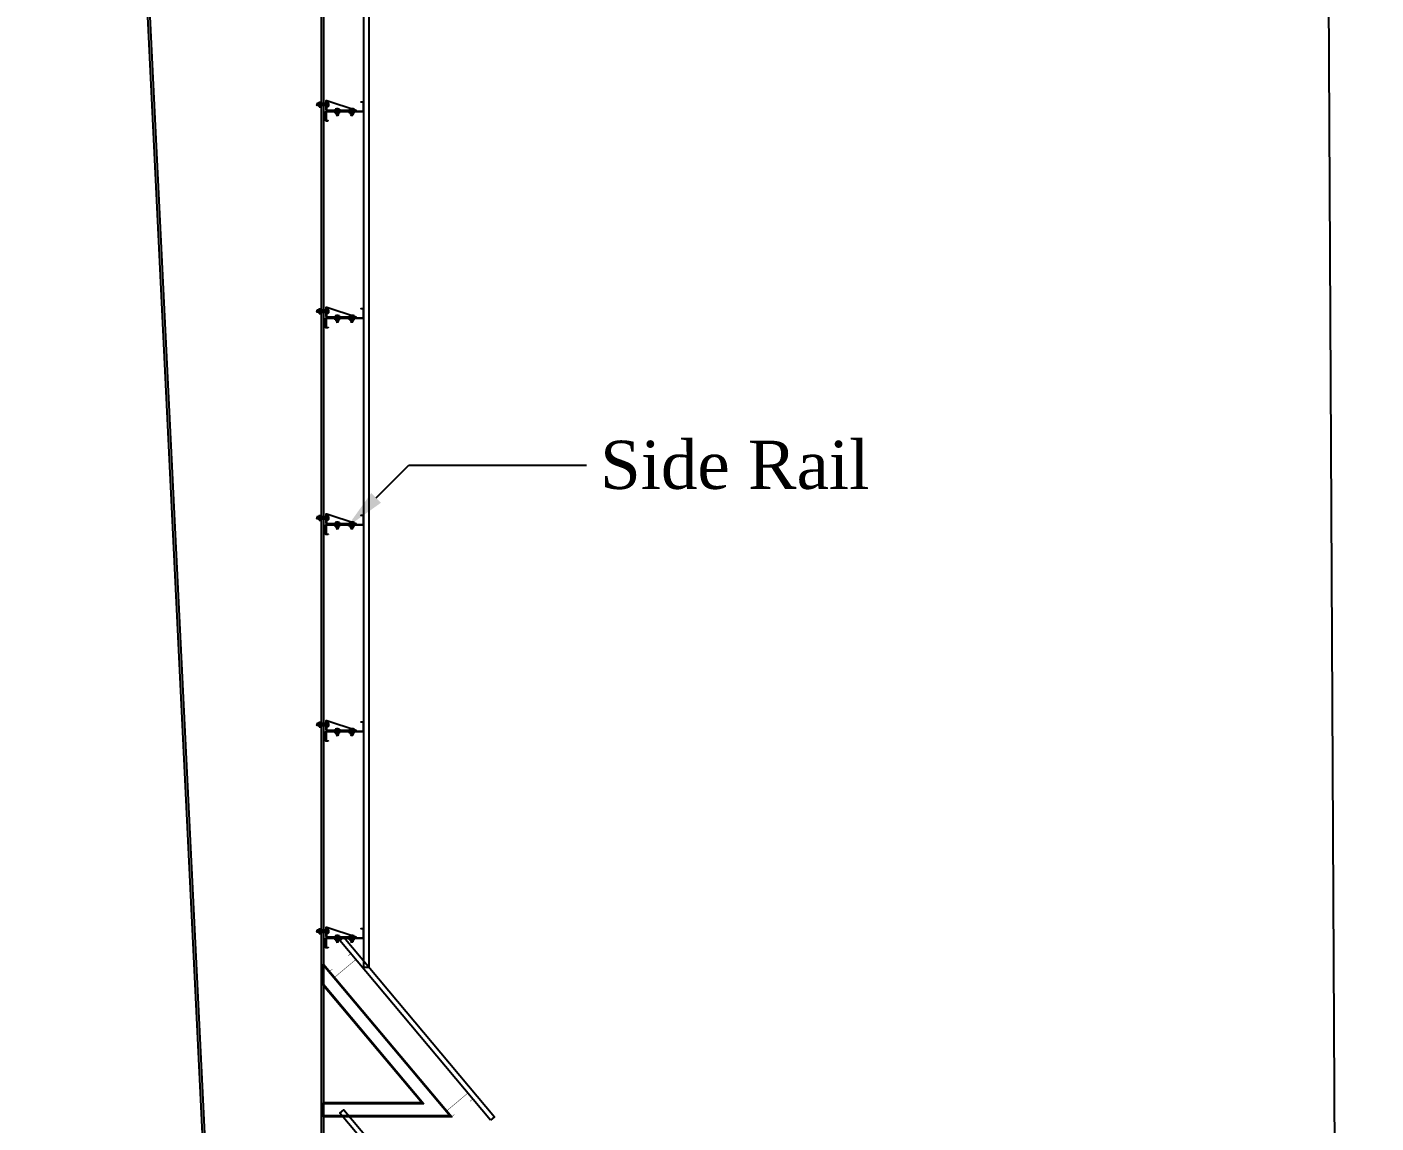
# Model space of a CAD drawing. Header units: metres. Extents: x 1422408 to 2565053, y 3723 to 80428.
# Drawn here: x 2267880.4 to 2267890.19, y 4108.31 to 4116.26 of the extents above; entities that cross this region are included whole.
import ezdxf

# ---------------------------------------------------------------- set-up
doc = ezdxf.new("R2010")
doc.units = ezdxf.units.M
doc.header["$LTSCALE"] = 3.5
doc.header["$MEASUREMENT"] = 0
doc.layers.get('0').update_dxf_attribs({"linetype": 'CONTINUOUS'})
doc.styles.add('style1jaya', font='times.ttf')

msp = doc.modelspace()

# ---------------------------------------------------------------- linework, layer by layer
at = {"ltscale": 0.5}
for p, q in [((2267882.84262, 4122.02989), (2267882.84262, 4109.43701)), ((2267882.88262, 4109.43701), (2267882.88262, 4122.02589)), ((2267882.84262, 4109.43701), (2267882.88262, 4109.43701))]:
    msp.add_line(p, q, dxfattribs=at)
for p, q in [((2267882.12055, 4099.08167), (2267881.07312, 4120.54167)), ((2267882.13662, 4099.08167), (2267881.08924, 4120.54167)), ((2267882.53662, 4099.06167), (2267882.53662, 4120.54167)), ((2267882.55262, 4099.06167), (2267882.55262, 4120.54167)), ((2267882.59438, 4115.69848), (2267882.49746, 4115.69836)), ((2267882.78751, 4115.65563), (2267882.57548, 4115.72575)), ((2267882.65131, 4115.67505), (2267882.65156, 4115.61348)), ((2267882.74385, 4115.6664), (2267882.76846, 4115.6665)), ((2267882.75612, 4115.67548), (2267882.75637, 4115.61391)), ((2267882.73975, 4115.66501), (2267882.73979, 4115.65544)), ((2267882.73987, 4115.63689), (2267882.73983, 4115.64646)), ((2267882.74398, 4115.63554), (2267882.76859, 4115.63564)), ((2267882.74796, 4115.66504), (2267882.74808, 4115.63476)), ((2267882.74808, 4115.63476), (2267882.75023, 4115.63556)), ((2267882.74808, 4115.63476), (2267882.74945, 4115.63381)), ((2267882.74809, 4115.63184), (2267882.75811, 4115.6356)), ((2267882.74945, 4115.63381), (2267882.74809, 4115.63184)), ((2267882.74809, 4115.63184), (2267882.74947, 4115.6309)), ((2267882.74811, 4115.62893), (2267882.76312, 4115.63455)), ((2267882.74947, 4115.6309), (2267882.74811, 4115.62893)), ((2267882.74811, 4115.62893), (2267882.74948, 4115.62798)), ((2267882.74812, 4115.62601), (2267882.76314, 4115.63164)), ((2267882.74948, 4115.62798), (2267882.74812, 4115.62601)), ((2267882.74812, 4115.62601), (2267882.74949, 4115.62507)), ((2267882.74813, 4115.6231), (2267882.76315, 4115.62872)), ((2267882.74949, 4115.62507), (2267882.74813, 4115.6231)), ((2267882.74813, 4115.6231), (2267882.7495, 4115.62215)), ((2267882.74945, 4115.63381), (2267882.75417, 4115.63558)), ((2267882.74947, 4115.6309), (2267882.76205, 4115.63561)), ((2267882.74948, 4115.62798), (2267882.76449, 4115.63361)), ((2267882.74949, 4115.62507), (2267882.76451, 4115.63069)), ((2267882.7495, 4115.62215), (2267882.76452, 4115.62778)), ((2267882.7495, 4115.62215), (2267882.76317, 4115.62289)), ((2267882.7495, 4115.62215), (2267882.75634, 4115.62076)), ((2267882.75406, 4115.6224), (2267882.76316, 4115.62581)), ((2267882.76317, 4115.62289), (2267882.75634, 4115.62076)), ((2267882.75862, 4115.62264), (2267882.76453, 4115.62486)), ((2267882.76386, 4115.63562), (2267882.76312, 4115.63455)), ((2267882.76312, 4115.63455), (2267882.76449, 4115.63361)), ((2267882.76449, 4115.63361), (2267882.76314, 4115.63164)), ((2267882.76314, 4115.63164), (2267882.76451, 4115.63069)), ((2267882.76451, 4115.63069), (2267882.76315, 4115.62872)), ((2267882.76315, 4115.62872), (2267882.76452, 4115.62778)), ((2267882.76452, 4115.62778), (2267882.76316, 4115.62581)), ((2267882.76316, 4115.62581), (2267882.76453, 4115.62486)), ((2267882.76453, 4115.62486), (2267882.76317, 4115.62289)), ((2267882.76436, 4115.66511), (2267882.76448, 4115.63699)), ((2267882.77257, 4115.66515), (2267882.77261, 4115.65558)), ((2267882.77268, 4115.63702), (2267882.77264, 4115.6466)), ((2267882.59438, 4114.19848), (2267882.49746, 4114.19836)), ((2267882.78751, 4114.15563), (2267882.57548, 4114.22575)), ((2267882.65131, 4114.17505), (2267882.65156, 4114.11348)), ((2267882.73975, 4114.16501), (2267882.73979, 4114.15544)), ((2267882.73987, 4114.13689), (2267882.73983, 4114.14646)), ((2267882.74385, 4114.1664), (2267882.76846, 4114.1665)), ((2267882.74398, 4114.13554), (2267882.76859, 4114.13564)), ((2267882.74796, 4114.16504), (2267882.74808, 4114.13476)), ((2267882.74808, 4114.13476), (2267882.75023, 4114.13556)), ((2267882.74808, 4114.13476), (2267882.74945, 4114.13381)), ((2267882.74809, 4114.13184), (2267882.75811, 4114.1356)), ((2267882.74945, 4114.13381), (2267882.74809, 4114.13184)), ((2267882.74809, 4114.13184), (2267882.74947, 4114.1309)), ((2267882.74811, 4114.12893), (2267882.76312, 4114.13455)), ((2267882.74947, 4114.1309), (2267882.74811, 4114.12893)), ((2267882.74811, 4114.12893), (2267882.74948, 4114.12798)), ((2267882.74812, 4114.12601), (2267882.76314, 4114.13164)), ((2267882.74948, 4114.12798), (2267882.74812, 4114.12601)), ((2267882.74812, 4114.12601), (2267882.74949, 4114.12507)), ((2267882.74813, 4114.1231), (2267882.76315, 4114.12872)), ((2267882.74949, 4114.12507), (2267882.74813, 4114.1231)), ((2267882.74813, 4114.1231), (2267882.7495, 4114.12215)), ((2267882.74945, 4114.13381), (2267882.75417, 4114.13558)), ((2267882.74947, 4114.1309), (2267882.76205, 4114.13561)), ((2267882.74948, 4114.12798), (2267882.76449, 4114.13361)), ((2267882.74949, 4114.12507), (2267882.76451, 4114.13069)), ((2267882.7495, 4114.12215), (2267882.76452, 4114.12778)), ((2267882.7495, 4114.12215), (2267882.76317, 4114.12289)), ((2267882.7495, 4114.12215), (2267882.75634, 4114.12076)), ((2267882.75406, 4114.1224), (2267882.76316, 4114.12581)), ((2267882.75612, 4114.17548), (2267882.75637, 4114.11391)), ((2267882.76317, 4114.12289), (2267882.75634, 4114.12076)), ((2267882.75862, 4114.12264), (2267882.76453, 4114.12486)), ((2267882.76386, 4114.13562), (2267882.76312, 4114.13455)), ((2267882.76312, 4114.13455), (2267882.76449, 4114.13361)), ((2267882.76449, 4114.13361), (2267882.76314, 4114.13164)), ((2267882.76314, 4114.13164), (2267882.76451, 4114.13069)), ((2267882.76451, 4114.13069), (2267882.76315, 4114.12872)), ((2267882.76315, 4114.12872), (2267882.76452, 4114.12778)), ((2267882.76452, 4114.12778), (2267882.76316, 4114.12581)), ((2267882.76316, 4114.12581), (2267882.76453, 4114.12486)), ((2267882.76453, 4114.12486), (2267882.76317, 4114.12289)), ((2267882.76436, 4114.16511), (2267882.76448, 4114.13699)), ((2267882.77257, 4114.16515), (2267882.77261, 4114.15558)), ((2267882.77268, 4114.13702), (2267882.77264, 4114.1466)), ((2267882.59438, 4112.69848), (2267882.49746, 4112.69836)), ((2267882.78751, 4112.65563), (2267882.57548, 4112.72575)), ((2267882.65131, 4112.67505), (2267882.65156, 4112.61348)), ((2267882.73975, 4112.66501), (2267882.73979, 4112.65544)), ((2267882.73987, 4112.63689), (2267882.73983, 4112.64646)), ((2267882.74385, 4112.6664), (2267882.76846, 4112.6665)), ((2267882.74398, 4112.63554), (2267882.76859, 4112.63564)), ((2267882.74796, 4112.66504), (2267882.74808, 4112.63476)), ((2267882.74808, 4112.63476), (2267882.75023, 4112.63556)), ((2267882.74808, 4112.63476), (2267882.74945, 4112.63381)), ((2267882.74809, 4112.63184), (2267882.75811, 4112.6356)), ((2267882.74945, 4112.63381), (2267882.74809, 4112.63184)), ((2267882.74811, 4112.62893), (2267882.76312, 4112.63455)), ((2267882.74945, 4112.63381), (2267882.75417, 4112.63558)), ((2267882.74947, 4112.6309), (2267882.76205, 4112.63561)), ((2267882.74948, 4112.62798), (2267882.76449, 4112.63361)), ((2267882.75612, 4112.67548), (2267882.75637, 4112.61391)), ((2267882.76386, 4112.63562), (2267882.76312, 4112.63455)), ((2267882.76312, 4112.63455), (2267882.76449, 4112.63361)), ((2267882.76449, 4112.63361), (2267882.76314, 4112.63164)), ((2267882.76436, 4112.66511), (2267882.76448, 4112.63699)), ((2267882.77257, 4112.66515), (2267882.77261, 4112.65558)), ((2267882.77268, 4112.63702), (2267882.77264, 4112.6466)), ((2267882.74809, 4112.63184), (2267882.74947, 4112.6309)), ((2267882.74947, 4112.6309), (2267882.74811, 4112.62893)), ((2267882.74811, 4112.62893), (2267882.74948, 4112.62798)), ((2267882.74812, 4112.62601), (2267882.76314, 4112.63164)), ((2267882.74948, 4112.62798), (2267882.74812, 4112.62601)), ((2267882.74812, 4112.62601), (2267882.74949, 4112.62507)), ((2267882.74813, 4112.6231), (2267882.76315, 4112.62872)), ((2267882.74949, 4112.62507), (2267882.74813, 4112.6231)), ((2267882.74813, 4112.6231), (2267882.7495, 4112.62215)), ((2267882.74949, 4112.62507), (2267882.76451, 4112.63069)), ((2267882.7495, 4112.62215), (2267882.76452, 4112.62778)), ((2267882.7495, 4112.62215), (2267882.76317, 4112.62289)), ((2267882.7495, 4112.62215), (2267882.75634, 4112.62076)), ((2267882.75406, 4112.6224), (2267882.76316, 4112.62581)), ((2267882.76317, 4112.62289), (2267882.75634, 4112.62076)), ((2267882.75862, 4112.62264), (2267882.76453, 4112.62486)), ((2267882.76314, 4112.63164), (2267882.76451, 4112.63069)), ((2267882.76451, 4112.63069), (2267882.76315, 4112.62872)), ((2267882.76315, 4112.62872), (2267882.76452, 4112.62778)), ((2267882.76452, 4112.62778), (2267882.76316, 4112.62581)), ((2267882.76316, 4112.62581), (2267882.76453, 4112.62486)), ((2267882.76453, 4112.62486), (2267882.76317, 4112.62289)), ((2267882.59438, 4111.19848), (2267882.49746, 4111.19836)), ((2267882.78751, 4111.15563), (2267882.57548, 4111.22575)), ((2267882.65131, 4111.17505), (2267882.65156, 4111.11348)), ((2267882.73975, 4111.16501), (2267882.73979, 4111.15544)), ((2267882.74385, 4111.1664), (2267882.76846, 4111.1665)), ((2267882.74796, 4111.16504), (2267882.74808, 4111.13476)), ((2267882.75612, 4111.17548), (2267882.75637, 4111.11391)), ((2267882.76436, 4111.16511), (2267882.76448, 4111.13699)), ((2267882.77257, 4111.16515), (2267882.77261, 4111.15558)), ((2267882.73987, 4111.13689), (2267882.73983, 4111.14646)), ((2267882.74398, 4111.13554), (2267882.76859, 4111.13564)), ((2267882.74808, 4111.13476), (2267882.75023, 4111.13556)), ((2267882.74808, 4111.13476), (2267882.74945, 4111.13381)), ((2267882.74809, 4111.13184), (2267882.75811, 4111.1356)), ((2267882.74945, 4111.13381), (2267882.74809, 4111.13184)), ((2267882.74809, 4111.13184), (2267882.74947, 4111.1309)), ((2267882.74811, 4111.12893), (2267882.76312, 4111.13455)), ((2267882.74947, 4111.1309), (2267882.74811, 4111.12893)), ((2267882.74811, 4111.12893), (2267882.74948, 4111.12798)), ((2267882.74812, 4111.12601), (2267882.76314, 4111.13164)), ((2267882.74948, 4111.12798), (2267882.74812, 4111.12601)), ((2267882.74812, 4111.12601), (2267882.74949, 4111.12507)), ((2267882.74813, 4111.1231), (2267882.76315, 4111.12872)), ((2267882.74949, 4111.12507), (2267882.74813, 4111.1231)), ((2267882.74813, 4111.1231), (2267882.7495, 4111.12215)), ((2267882.74945, 4111.13381), (2267882.75417, 4111.13558)), ((2267882.74947, 4111.1309), (2267882.76205, 4111.13561)), ((2267882.74948, 4111.12798), (2267882.76449, 4111.13361)), ((2267882.74949, 4111.12507), (2267882.76451, 4111.13069)), ((2267882.7495, 4111.12215), (2267882.76452, 4111.12778)), ((2267882.7495, 4111.12215), (2267882.76317, 4111.12289)), ((2267882.7495, 4111.12215), (2267882.75634, 4111.12076)), ((2267882.75406, 4111.1224), (2267882.76316, 4111.12581)), ((2267882.76317, 4111.12289), (2267882.75634, 4111.12076)), ((2267882.75862, 4111.12264), (2267882.76453, 4111.12486)), ((2267882.76386, 4111.13562), (2267882.76312, 4111.13455)), ((2267882.76312, 4111.13455), (2267882.76449, 4111.13361)), ((2267882.76449, 4111.13361), (2267882.76314, 4111.13164)), ((2267882.76314, 4111.13164), (2267882.76451, 4111.13069)), ((2267882.76451, 4111.13069), (2267882.76315, 4111.12872)), ((2267882.76315, 4111.12872), (2267882.76452, 4111.12778)), ((2267882.76452, 4111.12778), (2267882.76316, 4111.12581)), ((2267882.76316, 4111.12581), (2267882.76453, 4111.12486)), ((2267882.76453, 4111.12486), (2267882.76317, 4111.12289)), ((2267882.77268, 4111.13702), (2267882.77264, 4111.1466)), ((2267882.59438, 4109.69848), (2267882.49746, 4109.69836)), ((2267882.78751, 4109.65563), (2267882.57548, 4109.72575)), ((2267882.65131, 4109.67505), (2267882.65156, 4109.61348)), ((2267882.73975, 4109.66501), (2267882.73979, 4109.65544)), ((2267882.73987, 4109.63689), (2267882.73983, 4109.64646)), ((2267882.74385, 4109.6664), (2267882.76846, 4109.6665)), ((2267882.74398, 4109.63554), (2267882.76859, 4109.63564)), ((2267882.74796, 4109.66504), (2267882.74808, 4109.63476)), ((2267882.74808, 4109.63476), (2267882.75023, 4109.63556)), ((2267882.74808, 4109.63476), (2267882.74945, 4109.63381)), ((2267882.74809, 4109.63184), (2267882.75811, 4109.6356)), ((2267882.74945, 4109.63381), (2267882.74809, 4109.63184)), ((2267882.74809, 4109.63184), (2267882.74947, 4109.6309)), ((2267882.74811, 4109.62893), (2267882.76312, 4109.63455)), ((2267882.74947, 4109.6309), (2267882.74811, 4109.62893)), ((2267882.74811, 4109.62893), (2267882.74948, 4109.62798)), ((2267882.74812, 4109.62601), (2267882.76314, 4109.63164)), ((2267882.74948, 4109.62798), (2267882.74812, 4109.62601)), ((2267882.74812, 4109.62601), (2267882.74949, 4109.62507)), ((2267882.74813, 4109.6231), (2267882.76315, 4109.62872)), ((2267882.74949, 4109.62507), (2267882.74813, 4109.6231)), ((2267882.74813, 4109.6231), (2267882.7495, 4109.62215)), ((2267882.74945, 4109.63381), (2267882.75417, 4109.63558)), ((2267882.74947, 4109.6309), (2267882.76205, 4109.63561)), ((2267882.74948, 4109.62798), (2267882.76449, 4109.63361)), ((2267882.74949, 4109.62507), (2267882.76451, 4109.63069)), ((2267882.7495, 4109.62215), (2267882.76452, 4109.62778)), ((2267882.7495, 4109.62215), (2267882.76317, 4109.62289)), ((2267882.7495, 4109.62215), (2267882.75634, 4109.62076)), ((2267882.75406, 4109.6224), (2267882.76316, 4109.62581)), ((2267882.75612, 4109.67548), (2267882.75637, 4109.61391)), ((2267882.76317, 4109.62289), (2267882.75634, 4109.62076)), ((2267882.75862, 4109.62264), (2267882.76453, 4109.62486)), ((2267882.76386, 4109.63562), (2267882.76312, 4109.63455)), ((2267882.76312, 4109.63455), (2267882.76449, 4109.63361)), ((2267882.76449, 4109.63361), (2267882.76314, 4109.63164)), ((2267882.76314, 4109.63164), (2267882.76451, 4109.63069)), ((2267882.76451, 4109.63069), (2267882.76315, 4109.62872)), ((2267882.76315, 4109.62872), (2267882.76452, 4109.62778)), ((2267882.76452, 4109.62778), (2267882.76316, 4109.62581)), ((2267882.76316, 4109.62581), (2267882.76453, 4109.62486)), ((2267882.76453, 4109.62486), (2267882.76317, 4109.62289)), ((2267882.76436, 4109.66511), (2267882.76448, 4109.63699)), ((2267882.77257, 4109.66515), (2267882.77261, 4109.65558)), ((2267882.77268, 4109.63702), (2267882.77264, 4109.6466))]:
    msp.add_line(p, q)
at = {"linetype": 'Continuous'}
for p, q in [((2267882.50389, 4115.70543), (2267882.50251, 4115.69859)), ((2267882.50464, 4115.69176), (2267882.50251, 4115.69859)), ((2267882.50484, 4115.7068), (2267882.50389, 4115.70543)), ((2267882.50389, 4115.70543), (2267882.50952, 4115.69041)), ((2267882.50389, 4115.70543), (2267882.50464, 4115.69176)), ((2267882.50414, 4115.70087), (2267882.50755, 4115.69177)), ((2267882.50439, 4115.69632), (2267882.50661, 4115.6904)), ((2267882.50661, 4115.6904), (2267882.50464, 4115.69176)), ((2267882.50484, 4115.7068), (2267882.51047, 4115.69178)), ((2267882.50681, 4115.70544), (2267882.50484, 4115.7068)), ((2267882.50755, 4115.69177), (2267882.50661, 4115.6904)), ((2267882.50776, 4115.70681), (2267882.50681, 4115.70544)), ((2267882.50681, 4115.70544), (2267882.51244, 4115.69043)), ((2267882.50952, 4115.69041), (2267882.50755, 4115.69177)), ((2267882.50776, 4115.70681), (2267882.51338, 4115.6918)), ((2267882.50973, 4115.70545), (2267882.50776, 4115.70681)), ((2267882.51047, 4115.69178), (2267882.50952, 4115.69041)), ((2267882.51067, 4115.70682), (2267882.50973, 4115.70545)), ((2267882.50973, 4115.70545), (2267882.51535, 4115.69044)), ((2267882.51244, 4115.69043), (2267882.51047, 4115.69178)), ((2267882.51067, 4115.70682), (2267882.5163, 4115.69181)), ((2267882.51264, 4115.70547), (2267882.51067, 4115.70682)), ((2267882.51338, 4115.6918), (2267882.51244, 4115.69043)), ((2267882.51359, 4115.70684), (2267882.51264, 4115.70547)), ((2267882.51264, 4115.70547), (2267882.51736, 4115.69288)), ((2267882.51535, 4115.69044), (2267882.51338, 4115.6918)), ((2267882.51359, 4115.70684), (2267882.51734, 4115.69682)), ((2267882.51556, 4115.70548), (2267882.51359, 4115.70684)), ((2267882.5163, 4115.69181), (2267882.51535, 4115.69044)), ((2267882.5165, 4115.70685), (2267882.51556, 4115.70548)), ((2267882.51556, 4115.70548), (2267882.51733, 4115.70076)), ((2267882.51736, 4115.69107), (2267882.5163, 4115.69181)), ((2267882.5165, 4115.70685), (2267882.51731, 4115.7047)), ((2267882.5173, 4115.70685), (2267882.5165, 4115.70685)), ((2267882.51728, 4115.71095), (2267882.51738, 4115.68634)), ((2267882.51863, 4115.71506), (2267882.53019, 4115.71511)), ((2267882.58495, 4115.70686), (2267882.51867, 4115.70686)), ((2267882.58502, 4115.69045), (2267882.51873, 4115.69045)), ((2267882.51877, 4115.68225), (2267882.53019, 4115.68229)), ((2267882.58492, 4115.71506), (2267882.57535, 4115.71502)), ((2267882.58505, 4115.68224), (2267882.57548, 4115.6822)), ((2267882.5863, 4115.71096), (2267882.5864, 4115.68635)), ((2267882.63904, 4115.66596), (2267882.66365, 4115.66606)), ((2267882.63495, 4115.66458), (2267882.63499, 4115.65501)), ((2267882.63506, 4115.63641), (2267882.63502, 4115.64598)), ((2267882.63917, 4115.63506), (2267882.66378, 4115.63517)), ((2267882.64315, 4115.66461), (2267882.64327, 4115.63645)), ((2267882.64327, 4115.63428), (2267882.64543, 4115.63509)), ((2267882.64327, 4115.63508), (2267882.64327, 4115.63428)), ((2267882.64327, 4115.63428), (2267882.64465, 4115.63334)), ((2267882.64329, 4115.63137), (2267882.65331, 4115.63512)), ((2267882.64465, 4115.63334), (2267882.64329, 4115.63137)), ((2267882.64329, 4115.63137), (2267882.64466, 4115.63042)), ((2267882.6433, 4115.62845), (2267882.65832, 4115.63408)), ((2267882.64466, 4115.63042), (2267882.6433, 4115.62845)), ((2267882.6433, 4115.62845), (2267882.64467, 4115.62751)), ((2267882.64331, 4115.62554), (2267882.65833, 4115.63116)), ((2267882.64467, 4115.62751), (2267882.64331, 4115.62554)), ((2267882.64331, 4115.62554), (2267882.64468, 4115.62459)), ((2267882.64332, 4115.62262), (2267882.65834, 4115.62825)), ((2267882.64468, 4115.62459), (2267882.64332, 4115.62262)), ((2267882.64332, 4115.62262), (2267882.64469, 4115.62167)), ((2267882.64465, 4115.63334), (2267882.64937, 4115.63511)), ((2267882.64466, 4115.63042), (2267882.65725, 4115.63514)), ((2267882.64467, 4115.62751), (2267882.65969, 4115.63313)), ((2267882.64468, 4115.62459), (2267882.6597, 4115.63022)), ((2267882.64469, 4115.62167), (2267882.65971, 4115.6273)), ((2267882.64469, 4115.62167), (2267882.65836, 4115.62242)), ((2267882.64469, 4115.62167), (2267882.65154, 4115.62029)), ((2267882.64925, 4115.62192), (2267882.65835, 4115.62533)), ((2267882.65836, 4115.62242), (2267882.65154, 4115.62029)), ((2267882.65381, 4115.62217), (2267882.65972, 4115.62439)), ((2267882.65905, 4115.63515), (2267882.65832, 4115.63408)), ((2267882.65832, 4115.63408), (2267882.65969, 4115.63313)), ((2267882.65969, 4115.63313), (2267882.65833, 4115.63116)), ((2267882.65833, 4115.63116), (2267882.6597, 4115.63022)), ((2267882.6597, 4115.63022), (2267882.65834, 4115.62825)), ((2267882.65834, 4115.62825), (2267882.65971, 4115.6273)), ((2267882.65971, 4115.6273), (2267882.65835, 4115.62533)), ((2267882.65835, 4115.62533), (2267882.65972, 4115.62439)), ((2267882.65972, 4115.62439), (2267882.65836, 4115.62242)), ((2267882.65956, 4115.66468), (2267882.65967, 4115.63652)), ((2267882.66776, 4115.66471), (2267882.6678, 4115.65514)), ((2267882.66788, 4115.63655), (2267882.66784, 4115.64612)), ((2267882.50389, 4114.20543), (2267882.50251, 4114.19859)), ((2267882.50464, 4114.19176), (2267882.50251, 4114.19859)), ((2267882.50484, 4114.2068), (2267882.50389, 4114.20543)), ((2267882.50389, 4114.20543), (2267882.50952, 4114.19041)), ((2267882.50389, 4114.20543), (2267882.50464, 4114.19176)), ((2267882.50414, 4114.20087), (2267882.50755, 4114.19177)), ((2267882.50484, 4114.2068), (2267882.51047, 4114.19178)), ((2267882.50681, 4114.20544), (2267882.50484, 4114.2068)), ((2267882.50776, 4114.20681), (2267882.50681, 4114.20544)), ((2267882.50681, 4114.20544), (2267882.51244, 4114.19043)), ((2267882.50776, 4114.20681), (2267882.51338, 4114.1918)), ((2267882.50973, 4114.20545), (2267882.50776, 4114.20681)), ((2267882.51067, 4114.20682), (2267882.50973, 4114.20545)), ((2267882.50973, 4114.20545), (2267882.51535, 4114.19044)), ((2267882.51067, 4114.20682), (2267882.5163, 4114.19181)), ((2267882.51264, 4114.20547), (2267882.51067, 4114.20682)), ((2267882.51359, 4114.20684), (2267882.51264, 4114.20547)), ((2267882.51264, 4114.20547), (2267882.51736, 4114.19288)), ((2267882.51359, 4114.20684), (2267882.51734, 4114.19682)), ((2267882.51556, 4114.20548), (2267882.51359, 4114.20684)), ((2267882.5165, 4114.20685), (2267882.51556, 4114.20548)), ((2267882.51556, 4114.20548), (2267882.51733, 4114.20076)), ((2267882.5165, 4114.20685), (2267882.51731, 4114.2047)), ((2267882.5173, 4114.20685), (2267882.5165, 4114.20685)), ((2267882.51728, 4114.21095), (2267882.51738, 4114.18634)), ((2267882.51863, 4114.21506), (2267882.53019, 4114.21511)), ((2267882.58495, 4114.20686), (2267882.51867, 4114.20686)), ((2267882.58492, 4114.21506), (2267882.57535, 4114.21502)), ((2267882.5863, 4114.21096), (2267882.5864, 4114.18635)), ((2267882.50439, 4114.19632), (2267882.50661, 4114.1904)), ((2267882.50661, 4114.1904), (2267882.50464, 4114.19176)), ((2267882.50755, 4114.19177), (2267882.50661, 4114.1904)), ((2267882.50952, 4114.19041), (2267882.50755, 4114.19177)), ((2267882.51047, 4114.19178), (2267882.50952, 4114.19041)), ((2267882.51244, 4114.19043), (2267882.51047, 4114.19178)), ((2267882.51338, 4114.1918), (2267882.51244, 4114.19043)), ((2267882.51535, 4114.19044), (2267882.51338, 4114.1918)), ((2267882.5163, 4114.19181), (2267882.51535, 4114.19044)), ((2267882.51736, 4114.19107), (2267882.5163, 4114.19181)), ((2267882.58502, 4114.19045), (2267882.51873, 4114.19045)), ((2267882.51877, 4114.18225), (2267882.53019, 4114.18229)), ((2267882.58505, 4114.18224), (2267882.57548, 4114.1822)), ((2267882.63495, 4114.16458), (2267882.63499, 4114.15501)), ((2267882.63506, 4114.13641), (2267882.63502, 4114.14598)), ((2267882.63904, 4114.16596), (2267882.66365, 4114.16606)), ((2267882.63917, 4114.13506), (2267882.66378, 4114.13517)), ((2267882.64315, 4114.16461), (2267882.64327, 4114.13645)), ((2267882.64327, 4114.13428), (2267882.64543, 4114.13509)), ((2267882.64327, 4114.13508), (2267882.64327, 4114.13428)), ((2267882.64327, 4114.13428), (2267882.64465, 4114.13334)), ((2267882.64329, 4114.13137), (2267882.65331, 4114.13512)), ((2267882.64465, 4114.13334), (2267882.64329, 4114.13137)), ((2267882.64329, 4114.13137), (2267882.64466, 4114.13042)), ((2267882.6433, 4114.12845), (2267882.65832, 4114.13408)), ((2267882.64466, 4114.13042), (2267882.6433, 4114.12845)), ((2267882.6433, 4114.12845), (2267882.64467, 4114.12751)), ((2267882.64331, 4114.12554), (2267882.65833, 4114.13116)), ((2267882.64467, 4114.12751), (2267882.64331, 4114.12554)), ((2267882.64331, 4114.12554), (2267882.64468, 4114.12459)), ((2267882.64332, 4114.12262), (2267882.65834, 4114.12825)), ((2267882.64468, 4114.12459), (2267882.64332, 4114.12262)), ((2267882.64332, 4114.12262), (2267882.64469, 4114.12167)), ((2267882.64465, 4114.13334), (2267882.64937, 4114.13511)), ((2267882.64466, 4114.13042), (2267882.65725, 4114.13514)), ((2267882.64467, 4114.12751), (2267882.65969, 4114.13313)), ((2267882.64468, 4114.12459), (2267882.6597, 4114.13022)), ((2267882.64469, 4114.12167), (2267882.65971, 4114.1273)), ((2267882.64469, 4114.12167), (2267882.65836, 4114.12242)), ((2267882.64469, 4114.12167), (2267882.65154, 4114.12029)), ((2267882.64925, 4114.12192), (2267882.65835, 4114.12533)), ((2267882.65836, 4114.12242), (2267882.65154, 4114.12029)), ((2267882.65381, 4114.12217), (2267882.65972, 4114.12439)), ((2267882.65905, 4114.13515), (2267882.65832, 4114.13408)), ((2267882.65832, 4114.13408), (2267882.65969, 4114.13313)), ((2267882.65969, 4114.13313), (2267882.65833, 4114.13116)), ((2267882.65833, 4114.13116), (2267882.6597, 4114.13022)), ((2267882.6597, 4114.13022), (2267882.65834, 4114.12825)), ((2267882.65834, 4114.12825), (2267882.65971, 4114.1273)), ((2267882.65971, 4114.1273), (2267882.65835, 4114.12533)), ((2267882.65835, 4114.12533), (2267882.65972, 4114.12439)), ((2267882.65972, 4114.12439), (2267882.65836, 4114.12242)), ((2267882.65956, 4114.16468), (2267882.65967, 4114.13652)), ((2267882.66776, 4114.16471), (2267882.6678, 4114.15514)), ((2267882.66788, 4114.13655), (2267882.66784, 4114.14612)), ((2267882.50389, 4112.70543), (2267882.50251, 4112.69859)), ((2267882.50464, 4112.69176), (2267882.50251, 4112.69859)), ((2267882.50484, 4112.7068), (2267882.50389, 4112.70543)), ((2267882.50389, 4112.70543), (2267882.50952, 4112.69041)), ((2267882.50389, 4112.70543), (2267882.50464, 4112.69176)), ((2267882.50414, 4112.70087), (2267882.50755, 4112.69177)), ((2267882.50439, 4112.69632), (2267882.50661, 4112.6904)), ((2267882.50661, 4112.6904), (2267882.50464, 4112.69176)), ((2267882.50484, 4112.7068), (2267882.51047, 4112.69178)), ((2267882.50681, 4112.70544), (2267882.50484, 4112.7068)), ((2267882.50755, 4112.69177), (2267882.50661, 4112.6904)), ((2267882.50776, 4112.70681), (2267882.50681, 4112.70544)), ((2267882.50681, 4112.70544), (2267882.51244, 4112.69043)), ((2267882.50952, 4112.69041), (2267882.50755, 4112.69177)), ((2267882.50776, 4112.70681), (2267882.51338, 4112.6918)), ((2267882.50973, 4112.70545), (2267882.50776, 4112.70681)), ((2267882.51047, 4112.69178), (2267882.50952, 4112.69041)), ((2267882.51067, 4112.70682), (2267882.50973, 4112.70545)), ((2267882.50973, 4112.70545), (2267882.51535, 4112.69044)), ((2267882.51244, 4112.69043), (2267882.51047, 4112.69178)), ((2267882.51067, 4112.70682), (2267882.5163, 4112.69181)), ((2267882.51264, 4112.70547), (2267882.51067, 4112.70682)), ((2267882.51338, 4112.6918), (2267882.51244, 4112.69043)), ((2267882.51359, 4112.70684), (2267882.51264, 4112.70547)), ((2267882.51264, 4112.70547), (2267882.51736, 4112.69288)), ((2267882.51535, 4112.69044), (2267882.51338, 4112.6918)), ((2267882.51359, 4112.70684), (2267882.51734, 4112.69682)), ((2267882.51556, 4112.70548), (2267882.51359, 4112.70684)), ((2267882.5163, 4112.69181), (2267882.51535, 4112.69044)), ((2267882.5165, 4112.70685), (2267882.51556, 4112.70548)), ((2267882.51556, 4112.70548), (2267882.51733, 4112.70076)), ((2267882.51736, 4112.69107), (2267882.5163, 4112.69181)), ((2267882.5165, 4112.70685), (2267882.51731, 4112.7047)), ((2267882.5173, 4112.70685), (2267882.5165, 4112.70685)), ((2267882.51728, 4112.71095), (2267882.51738, 4112.68634)), ((2267882.51863, 4112.71506), (2267882.53019, 4112.71511)), ((2267882.58495, 4112.70686), (2267882.51867, 4112.70686)), ((2267882.58502, 4112.69045), (2267882.51873, 4112.69045)), ((2267882.51877, 4112.68225), (2267882.53019, 4112.68229)), ((2267882.58492, 4112.71506), (2267882.57535, 4112.71502)), ((2267882.58505, 4112.68224), (2267882.57548, 4112.6822)), ((2267882.5863, 4112.71096), (2267882.5864, 4112.68635)), ((2267882.63495, 4112.66458), (2267882.63499, 4112.65501)), ((2267882.63506, 4112.63641), (2267882.63502, 4112.64598)), ((2267882.63904, 4112.66596), (2267882.66365, 4112.66606)), ((2267882.63917, 4112.63506), (2267882.66378, 4112.63517)), ((2267882.64315, 4112.66461), (2267882.64327, 4112.63645)), ((2267882.64327, 4112.63428), (2267882.64543, 4112.63509)), ((2267882.64327, 4112.63508), (2267882.64327, 4112.63428)), ((2267882.64327, 4112.63428), (2267882.64465, 4112.63334)), ((2267882.64329, 4112.63137), (2267882.65331, 4112.63512)), ((2267882.64465, 4112.63334), (2267882.64329, 4112.63137)), ((2267882.6433, 4112.62845), (2267882.65832, 4112.63408)), ((2267882.64465, 4112.63334), (2267882.64937, 4112.63511)), ((2267882.64466, 4112.63042), (2267882.65725, 4112.63514)), ((2267882.64467, 4112.62751), (2267882.65969, 4112.63313)), ((2267882.65905, 4112.63515), (2267882.65832, 4112.63408)), ((2267882.65832, 4112.63408), (2267882.65969, 4112.63313)), ((2267882.65969, 4112.63313), (2267882.65833, 4112.63116)), ((2267882.65956, 4112.66468), (2267882.65967, 4112.63652)), ((2267882.66776, 4112.66471), (2267882.6678, 4112.65514)), ((2267882.66788, 4112.63655), (2267882.66784, 4112.64612)), ((2267882.64329, 4112.63137), (2267882.64466, 4112.63042)), ((2267882.64466, 4112.63042), (2267882.6433, 4112.62845)), ((2267882.6433, 4112.62845), (2267882.64467, 4112.62751)), ((2267882.64331, 4112.62554), (2267882.65833, 4112.63116)), ((2267882.64467, 4112.62751), (2267882.64331, 4112.62554)), ((2267882.64331, 4112.62554), (2267882.64468, 4112.62459)), ((2267882.64332, 4112.62262), (2267882.65834, 4112.62825)), ((2267882.64468, 4112.62459), (2267882.64332, 4112.62262)), ((2267882.64332, 4112.62262), (2267882.64469, 4112.62167)), ((2267882.64468, 4112.62459), (2267882.6597, 4112.63022)), ((2267882.64469, 4112.62167), (2267882.65971, 4112.6273)), ((2267882.64469, 4112.62167), (2267882.65836, 4112.62242)), ((2267882.64469, 4112.62167), (2267882.65154, 4112.62029)), ((2267882.64925, 4112.62192), (2267882.65835, 4112.62533)), ((2267882.65836, 4112.62242), (2267882.65154, 4112.62029)), ((2267882.65381, 4112.62217), (2267882.65972, 4112.62439)), ((2267882.65833, 4112.63116), (2267882.6597, 4112.63022)), ((2267882.6597, 4112.63022), (2267882.65834, 4112.62825)), ((2267882.65834, 4112.62825), (2267882.65971, 4112.6273)), ((2267882.65971, 4112.6273), (2267882.65835, 4112.62533)), ((2267882.65835, 4112.62533), (2267882.65972, 4112.62439)), ((2267882.65972, 4112.62439), (2267882.65836, 4112.62242)), ((2267882.50389, 4111.20543), (2267882.50251, 4111.19859)), ((2267882.50464, 4111.19176), (2267882.50251, 4111.19859)), ((2267882.50484, 4111.2068), (2267882.50389, 4111.20543)), ((2267882.50389, 4111.20543), (2267882.50952, 4111.19041)), ((2267882.50389, 4111.20543), (2267882.50464, 4111.19176)), ((2267882.50414, 4111.20087), (2267882.50755, 4111.19177)), ((2267882.50439, 4111.19632), (2267882.50661, 4111.1904)), ((2267882.50661, 4111.1904), (2267882.50464, 4111.19176)), ((2267882.50484, 4111.2068), (2267882.51047, 4111.19178)), ((2267882.50681, 4111.20544), (2267882.50484, 4111.2068)), ((2267882.50755, 4111.19177), (2267882.50661, 4111.1904)), ((2267882.50776, 4111.20681), (2267882.50681, 4111.20544)), ((2267882.50681, 4111.20544), (2267882.51244, 4111.19043)), ((2267882.50952, 4111.19041), (2267882.50755, 4111.19177)), ((2267882.50776, 4111.20681), (2267882.51338, 4111.1918)), ((2267882.50973, 4111.20545), (2267882.50776, 4111.20681)), ((2267882.51047, 4111.19178), (2267882.50952, 4111.19041)), ((2267882.51067, 4111.20682), (2267882.50973, 4111.20545)), ((2267882.50973, 4111.20545), (2267882.51535, 4111.19044)), ((2267882.51244, 4111.19043), (2267882.51047, 4111.19178)), ((2267882.51067, 4111.20682), (2267882.5163, 4111.19181)), ((2267882.51264, 4111.20547), (2267882.51067, 4111.20682)), ((2267882.51338, 4111.1918), (2267882.51244, 4111.19043)), ((2267882.51359, 4111.20684), (2267882.51264, 4111.20547)), ((2267882.51264, 4111.20547), (2267882.51736, 4111.19288)), ((2267882.51535, 4111.19044), (2267882.51338, 4111.1918)), ((2267882.51359, 4111.20684), (2267882.51734, 4111.19682)), ((2267882.51556, 4111.20548), (2267882.51359, 4111.20684)), ((2267882.5163, 4111.19181), (2267882.51535, 4111.19044)), ((2267882.5165, 4111.20685), (2267882.51556, 4111.20548)), ((2267882.51556, 4111.20548), (2267882.51733, 4111.20076)), ((2267882.51736, 4111.19107), (2267882.5163, 4111.19181)), ((2267882.5165, 4111.20685), (2267882.51731, 4111.2047)), ((2267882.5173, 4111.20685), (2267882.5165, 4111.20685)), ((2267882.51728, 4111.21095), (2267882.51738, 4111.18634)), ((2267882.51863, 4111.21506), (2267882.53019, 4111.21511)), ((2267882.58495, 4111.20686), (2267882.51867, 4111.20686)), ((2267882.58502, 4111.19045), (2267882.51873, 4111.19045)), ((2267882.51877, 4111.18225), (2267882.53019, 4111.18229)), ((2267882.58492, 4111.21506), (2267882.57535, 4111.21502)), ((2267882.58505, 4111.18224), (2267882.57548, 4111.1822)), ((2267882.5863, 4111.21096), (2267882.5864, 4111.18635)), ((2267882.63495, 4111.16458), (2267882.63499, 4111.15501)), ((2267882.63904, 4111.16596), (2267882.66365, 4111.16606)), ((2267882.64315, 4111.16461), (2267882.64327, 4111.13645)), ((2267882.65956, 4111.16468), (2267882.65967, 4111.13652)), ((2267882.66776, 4111.16471), (2267882.6678, 4111.15514)), ((2267882.63506, 4111.13641), (2267882.63502, 4111.14598)), ((2267882.63917, 4111.13506), (2267882.66378, 4111.13517)), ((2267882.64327, 4111.13428), (2267882.64543, 4111.13509)), ((2267882.64327, 4111.13508), (2267882.64327, 4111.13428)), ((2267882.64327, 4111.13428), (2267882.64465, 4111.13334)), ((2267882.64329, 4111.13137), (2267882.65331, 4111.13512)), ((2267882.64465, 4111.13334), (2267882.64329, 4111.13137)), ((2267882.64329, 4111.13137), (2267882.64466, 4111.13042)), ((2267882.6433, 4111.12845), (2267882.65832, 4111.13408)), ((2267882.64466, 4111.13042), (2267882.6433, 4111.12845)), ((2267882.6433, 4111.12845), (2267882.64467, 4111.12751)), ((2267882.64331, 4111.12554), (2267882.65833, 4111.13116)), ((2267882.64467, 4111.12751), (2267882.64331, 4111.12554)), ((2267882.64331, 4111.12554), (2267882.64468, 4111.12459)), ((2267882.64332, 4111.12262), (2267882.65834, 4111.12825)), ((2267882.64468, 4111.12459), (2267882.64332, 4111.12262)), ((2267882.64332, 4111.12262), (2267882.64469, 4111.12167)), ((2267882.64465, 4111.13334), (2267882.64937, 4111.13511)), ((2267882.64466, 4111.13042), (2267882.65725, 4111.13514)), ((2267882.64467, 4111.12751), (2267882.65969, 4111.13313)), ((2267882.64468, 4111.12459), (2267882.6597, 4111.13022)), ((2267882.64469, 4111.12167), (2267882.65971, 4111.1273)), ((2267882.64469, 4111.12167), (2267882.65836, 4111.12242)), ((2267882.64469, 4111.12167), (2267882.65154, 4111.12029)), ((2267882.64925, 4111.12192), (2267882.65835, 4111.12533)), ((2267882.65836, 4111.12242), (2267882.65154, 4111.12029)), ((2267882.65381, 4111.12217), (2267882.65972, 4111.12439)), ((2267882.65905, 4111.13515), (2267882.65832, 4111.13408)), ((2267882.65832, 4111.13408), (2267882.65969, 4111.13313)), ((2267882.65969, 4111.13313), (2267882.65833, 4111.13116)), ((2267882.65833, 4111.13116), (2267882.6597, 4111.13022)), ((2267882.6597, 4111.13022), (2267882.65834, 4111.12825)), ((2267882.65834, 4111.12825), (2267882.65971, 4111.1273)), ((2267882.65971, 4111.1273), (2267882.65835, 4111.12533)), ((2267882.65835, 4111.12533), (2267882.65972, 4111.12439)), ((2267882.65972, 4111.12439), (2267882.65836, 4111.12242)), ((2267882.66788, 4111.13655), (2267882.66784, 4111.14612)), ((2267882.50389, 4109.70543), (2267882.50251, 4109.69859)), ((2267882.50464, 4109.69176), (2267882.50251, 4109.69859)), ((2267882.50484, 4109.7068), (2267882.50389, 4109.70543)), ((2267882.50389, 4109.70543), (2267882.50952, 4109.69041)), ((2267882.50389, 4109.70543), (2267882.50464, 4109.69176)), ((2267882.50414, 4109.70087), (2267882.50755, 4109.69177)), ((2267882.50484, 4109.7068), (2267882.51047, 4109.69178)), ((2267882.50681, 4109.70544), (2267882.50484, 4109.7068)), ((2267882.50776, 4109.70681), (2267882.50681, 4109.70544)), ((2267882.50681, 4109.70544), (2267882.51244, 4109.69043)), ((2267882.50776, 4109.70681), (2267882.51338, 4109.6918)), ((2267882.50973, 4109.70545), (2267882.50776, 4109.70681)), ((2267882.51067, 4109.70682), (2267882.50973, 4109.70545)), ((2267882.50973, 4109.70545), (2267882.51535, 4109.69044)), ((2267882.51067, 4109.70682), (2267882.5163, 4109.69181)), ((2267882.51264, 4109.70547), (2267882.51067, 4109.70682)), ((2267882.51359, 4109.70684), (2267882.51264, 4109.70547)), ((2267882.51264, 4109.70547), (2267882.51736, 4109.69288)), ((2267882.51359, 4109.70684), (2267882.51734, 4109.69682)), ((2267882.51556, 4109.70548), (2267882.51359, 4109.70684)), ((2267882.5165, 4109.70685), (2267882.51556, 4109.70548)), ((2267882.51556, 4109.70548), (2267882.51733, 4109.70076)), ((2267882.5165, 4109.70685), (2267882.51731, 4109.7047)), ((2267882.5173, 4109.70685), (2267882.5165, 4109.70685)), ((2267882.51728, 4109.71095), (2267882.51738, 4109.68634)), ((2267882.51863, 4109.71506), (2267882.53019, 4109.71511)), ((2267882.58495, 4109.70686), (2267882.51867, 4109.70686)), ((2267882.58492, 4109.71506), (2267882.57535, 4109.71502)), ((2267882.5863, 4109.71096), (2267882.5864, 4109.68635)), ((2267882.50439, 4109.69632), (2267882.50661, 4109.6904)), ((2267882.50661, 4109.6904), (2267882.50464, 4109.69176)), ((2267882.50755, 4109.69177), (2267882.50661, 4109.6904)), ((2267882.50952, 4109.69041), (2267882.50755, 4109.69177)), ((2267882.51047, 4109.69178), (2267882.50952, 4109.69041)), ((2267882.51244, 4109.69043), (2267882.51047, 4109.69178)), ((2267882.51338, 4109.6918), (2267882.51244, 4109.69043)), ((2267882.51535, 4109.69044), (2267882.51338, 4109.6918)), ((2267882.5163, 4109.69181), (2267882.51535, 4109.69044)), ((2267882.51736, 4109.69107), (2267882.5163, 4109.69181)), ((2267882.58502, 4109.69045), (2267882.51873, 4109.69045)), ((2267882.51877, 4109.68225), (2267882.53019, 4109.68229)), ((2267882.58505, 4109.68224), (2267882.57548, 4109.6822)), ((2267882.63495, 4109.66458), (2267882.63499, 4109.65501)), ((2267882.63506, 4109.63641), (2267882.63502, 4109.64598)), ((2267882.63904, 4109.66596), (2267882.66365, 4109.66606)), ((2267882.63917, 4109.63506), (2267882.66378, 4109.63517)), ((2267882.64315, 4109.66461), (2267882.64327, 4109.63645)), ((2267882.64327, 4109.63428), (2267882.64543, 4109.63509)), ((2267882.64327, 4109.63508), (2267882.64327, 4109.63428)), ((2267882.64327, 4109.63428), (2267882.64465, 4109.63334)), ((2267882.64329, 4109.63137), (2267882.65331, 4109.63512)), ((2267882.64465, 4109.63334), (2267882.64329, 4109.63137)), ((2267882.64329, 4109.63137), (2267882.64466, 4109.63042)), ((2267882.6433, 4109.62845), (2267882.65832, 4109.63408)), ((2267882.64466, 4109.63042), (2267882.6433, 4109.62845)), ((2267882.6433, 4109.62845), (2267882.64467, 4109.62751)), ((2267882.64331, 4109.62554), (2267882.65833, 4109.63116)), ((2267882.64467, 4109.62751), (2267882.64331, 4109.62554)), ((2267882.64331, 4109.62554), (2267882.64468, 4109.62459)), ((2267882.64332, 4109.62262), (2267882.65834, 4109.62825)), ((2267882.64468, 4109.62459), (2267882.64332, 4109.62262)), ((2267882.64332, 4109.62262), (2267882.64469, 4109.62167)), ((2267882.64465, 4109.63334), (2267882.64937, 4109.63511)), ((2267882.64466, 4109.63042), (2267882.65725, 4109.63514)), ((2267882.64467, 4109.62751), (2267882.65969, 4109.63313)), ((2267882.64468, 4109.62459), (2267882.6597, 4109.63022)), ((2267882.64469, 4109.62167), (2267882.65971, 4109.6273)), ((2267882.64469, 4109.62167), (2267882.65836, 4109.62242)), ((2267882.64469, 4109.62167), (2267882.65154, 4109.62029)), ((2267882.64925, 4109.62192), (2267882.65835, 4109.62533)), ((2267882.65836, 4109.62242), (2267882.65154, 4109.62029)), ((2267882.65381, 4109.62217), (2267882.65972, 4109.62439)), ((2267882.65905, 4109.63515), (2267882.65832, 4109.63408)), ((2267882.65832, 4109.63408), (2267882.65969, 4109.63313)), ((2267882.65969, 4109.63313), (2267882.65833, 4109.63116)), ((2267882.65833, 4109.63116), (2267882.6597, 4109.63022)), ((2267882.6597, 4109.63022), (2267882.65834, 4109.62825)), ((2267882.65834, 4109.62825), (2267882.65971, 4109.6273)), ((2267882.65971, 4109.6273), (2267882.65835, 4109.62533)), ((2267882.65835, 4109.62533), (2267882.65972, 4109.62439)), ((2267882.65972, 4109.62439), (2267882.65836, 4109.62242)), ((2267882.65956, 4109.66468), (2267882.65967, 4109.63652)), ((2267882.66776, 4109.66471), (2267882.6678, 4109.65514)), ((2267882.66788, 4109.63655), (2267882.66784, 4109.64612)), ((2267882.55188, 4109.45156), (2267883.46892, 4108.35826)), ((2267882.55188, 4109.31467), (2267883.2802, 4108.44626)), ((2267882.55188, 4109.30534), (2267883.26733, 4108.45226)), ((2267883.26733, 4108.45226), (2267882.55188, 4108.45226)), ((2267882.55188, 4108.35226), (2267882.55188, 4108.45226)), ((2267883.2802, 4108.44626), (2267882.55188, 4108.44626)), ((2267883.46892, 4108.35826), (2267882.55188, 4108.35826))]:
    msp.add_line(p, q, dxfattribs=at)
at = {"linetype": 'ByBlock', "lineweight": -2}
msp.add_line((2267883.16932, 4113.0801), (2267884.45823, 4113.0801), dxfattribs=at)
at = {"color": 1, "ltscale": 0.05}
msp.add_lwpolyline([(2267776.00774, 4139.37097), (2267889.72091, 4139.37097), (2267890.18577, 4050.73093), (2267776.4726, 4050.73093)], close=True, dxfattribs=at)
for points in [[(2267882.56873, 4115.66258, 0.4142136), (2267882.5827, 4115.64921), (2267882.78754, 4115.6488), (2267882.78751, 4115.65563), (2267882.58255, 4115.65605, -0.4142136), (2267882.57556, 4115.66273), (2267882.57548, 4115.72575), (2267882.56872, 4115.72573)], [(2267882.56873, 4114.16258, 0.4142136), (2267882.5827, 4114.14921), (2267882.78754, 4114.1488), (2267882.78751, 4114.15563), (2267882.58255, 4114.15605, -0.4142136), (2267882.57556, 4114.16273), (2267882.57548, 4114.22575), (2267882.56872, 4114.22573)], [(2267882.56873, 4112.66258, 0.4142136), (2267882.5827, 4112.64921), (2267882.78754, 4112.6488), (2267882.78751, 4112.65563), (2267882.58255, 4112.65605, -0.4142136), (2267882.57556, 4112.66273), (2267882.57548, 4112.72575), (2267882.56872, 4112.72573)], [(2267882.56873, 4111.16258, 0.4142136), (2267882.5827, 4111.14921), (2267882.78754, 4111.1488), (2267882.78751, 4111.15563), (2267882.58255, 4111.15605, -0.4142136), (2267882.57556, 4111.16273), (2267882.57548, 4111.22575), (2267882.56872, 4111.22573)], [(2267882.56873, 4109.66258, 0.4142136), (2267882.5827, 4109.64921), (2267882.78754, 4109.6488), (2267882.78751, 4109.65563), (2267882.58255, 4109.65605, -0.4142136), (2267882.57556, 4109.66273), (2267882.57548, 4109.72575), (2267882.56872, 4109.72573)]]:
    msp.add_lwpolyline(points, format="xyb", close=True)
at = {"linetype": 'Continuous'}
for points in [[(2267882.58623, 4115.57913), (2267882.56873, 4115.57913), (2267882.56873, 4115.64915), (2267882.84083, 4115.64916), (2267882.84083, 4115.71563), (2267882.82521, 4115.71563), (2267882.82521, 4115.71748), (2267882.84261, 4115.71748), (2267882.84262, 4115.64745), (2267882.57052, 4115.64744), (2267882.57043, 4115.58092), (2267882.58623, 4115.58092)], [(2267882.58623, 4114.07913), (2267882.56873, 4114.07913), (2267882.56873, 4114.14915), (2267882.84083, 4114.14916), (2267882.84083, 4114.21563), (2267882.82521, 4114.21563), (2267882.82521, 4114.21748), (2267882.84261, 4114.21748), (2267882.84262, 4114.14745), (2267882.57052, 4114.14744), (2267882.57043, 4114.08092), (2267882.58623, 4114.08092)], [(2267882.58623, 4112.57913), (2267882.56873, 4112.57913), (2267882.56873, 4112.64915), (2267882.84083, 4112.64916), (2267882.84083, 4112.71563), (2267882.82521, 4112.71563), (2267882.82521, 4112.71748), (2267882.84261, 4112.71748), (2267882.84262, 4112.64745), (2267882.57052, 4112.64744), (2267882.57043, 4112.58092), (2267882.58623, 4112.58092)], [(2267882.58623, 4111.07913), (2267882.56873, 4111.07913), (2267882.56873, 4111.14915), (2267882.84083, 4111.14916), (2267882.84083, 4111.21563), (2267882.82521, 4111.21563), (2267882.82521, 4111.21748), (2267882.84261, 4111.21748), (2267882.84262, 4111.14745), (2267882.57052, 4111.14744), (2267882.57043, 4111.08092), (2267882.58623, 4111.08092)], [(2267882.58623, 4109.57913), (2267882.56873, 4109.57913), (2267882.56873, 4109.64915), (2267882.84083, 4109.64916), (2267882.84083, 4109.71563), (2267882.82521, 4109.71563), (2267882.82521, 4109.71748), (2267882.84261, 4109.71748), (2267882.84262, 4109.64745), (2267882.57052, 4109.64744), (2267882.57043, 4109.58092), (2267882.58623, 4109.58092)], [(2267883.76345, 4108.32816), (2267882.67027, 4109.63096), (2267882.69938, 4109.65538), (2267883.79256, 4108.35258)], [(2267883.76345, 4107.07504), (2267882.67027, 4108.37784), (2267882.69938, 4108.40226), (2267883.79256, 4107.09946)]]:
    msp.add_lwpolyline(points, close=True, dxfattribs=at)
at = {"linetype": 'ByBlock', "lineweight": -2, "elevation": 0}
msp.add_lwpolyline([(2267882.93336, 4112.84415), (2267883.16932, 4113.0801)], dxfattribs=at)
at = {"linetype": 'Continuous', "const_width": 0.00312}
for points in [[(2267882.73004, 4109.52013), (2267882.74919, 4109.53621), (2267882.78536, 4109.49313), (2267882.63219, 4109.36453), (2267882.59602, 4109.4076), (2267882.61516, 4109.42368)], [(2267883.61553, 4108.46485), (2267883.63469, 4108.48091), (2267883.59854, 4108.52401), (2267883.44529, 4108.3955), (2267883.48144, 4108.3524), (2267883.50059, 4108.36847)]]:
    msp.add_lwpolyline(points, dxfattribs=at)
at = {"linetype": 'Continuous'}
msp.add_lwpolyline([(2267882.55188, 4109.30534), (2267882.55188, 4109.4609), (2267883.48178, 4108.35226), (2267882.55188, 4108.35226)], dxfattribs=at)
for centre, radius, start, end in [((2267882.52412, 4115.71098), 0.00684, 143.366397, 217.106193), ((2267882.54263, 4115.69875), 0.02529, 161.311651, 199.16094), ((2267882.52422, 4115.68637), 0.00684, 143.366397, 217.106193), ((2267882.57947, 4115.71093), 0.00684, 323.366397, 37.106193), ((2267882.56106, 4115.69855), 0.02529, 341.311651, 19.16094), ((2267882.57957, 4115.68632), 0.00684, 323.366397, 37.106193), ((2267882.63907, 4115.65913), 0.00684, 53.366397, 127.106193), ((2267882.65145, 4115.64072), 0.02529, 71.311651, 109.160939), ((2267882.66368, 4115.65923), 0.00684, 53.366397, 127.106193), ((2267882.63914, 4115.6419), 0.00684, 233.366397, 307.106193), ((2267882.65137, 4115.66041), 0.02529, 251.311651, 289.160939), ((2267882.66375, 4115.642), 0.00684, 233.366397, 307.106193), ((2267882.52412, 4114.21098), 0.00684, 143.366397, 217.106193), ((2267882.54263, 4114.19875), 0.02529, 161.311651, 199.16094), ((2267882.57947, 4114.21093), 0.00684, 323.366397, 37.106193), ((2267882.56106, 4114.19855), 0.02529, 341.311651, 19.16094), ((2267882.52422, 4114.18637), 0.00684, 143.366397, 217.106193), ((2267882.57957, 4114.18632), 0.00684, 323.366397, 37.106193), ((2267882.63907, 4114.15913), 0.00684, 53.366397, 127.106193), ((2267882.63914, 4114.1419), 0.00684, 233.366397, 307.106193), ((2267882.65145, 4114.14072), 0.02529, 71.311651, 109.160939), ((2267882.65137, 4114.16041), 0.02529, 251.311651, 289.160939), ((2267882.66368, 4114.15923), 0.00684, 53.366397, 127.106193), ((2267882.66375, 4114.142), 0.00684, 233.366397, 307.106193), ((2267882.52412, 4112.71098), 0.00684, 143.366397, 217.106193), ((2267882.54263, 4112.69875), 0.02529, 161.311651, 199.16094), ((2267882.52422, 4112.68637), 0.00684, 143.366397, 217.106193), ((2267882.57947, 4112.71093), 0.00684, 323.366397, 37.106193), ((2267882.56106, 4112.69855), 0.02529, 341.311651, 19.16094), ((2267882.57957, 4112.68632), 0.00684, 323.366397, 37.106193), ((2267882.63907, 4112.65913), 0.00684, 53.366397, 127.106193), ((2267882.63914, 4112.6419), 0.00684, 233.366397, 307.106193), ((2267882.65145, 4112.64072), 0.02529, 71.311651, 109.160939), ((2267882.65137, 4112.66041), 0.02529, 251.311651, 289.160939), ((2267882.66368, 4112.65923), 0.00684, 53.366397, 127.106193), ((2267882.66375, 4112.642), 0.00684, 233.366397, 307.106193), ((2267882.52412, 4111.21098), 0.00684, 143.366397, 217.106193), ((2267882.54263, 4111.19875), 0.02529, 161.311651, 199.16094), ((2267882.52422, 4111.18637), 0.00684, 143.366397, 217.106193), ((2267882.57947, 4111.21093), 0.00684, 323.366397, 37.106193), ((2267882.56106, 4111.19855), 0.02529, 341.311651, 19.16094), ((2267882.57957, 4111.18632), 0.00684, 323.366397, 37.106193), ((2267882.63907, 4111.15913), 0.00684, 53.366397, 127.106193), ((2267882.65145, 4111.14072), 0.02529, 71.311651, 109.160939), ((2267882.66368, 4111.15923), 0.00684, 53.366397, 127.106193), ((2267882.63914, 4111.1419), 0.00684, 233.366397, 307.106193), ((2267882.65137, 4111.16041), 0.02529, 251.311651, 289.160939), ((2267882.66375, 4111.142), 0.00684, 233.366397, 307.106193), ((2267882.52412, 4109.71098), 0.00684, 143.366397, 217.106193), ((2267882.54263, 4109.69875), 0.02529, 161.311651, 199.16094), ((2267882.57947, 4109.71093), 0.00684, 323.366397, 37.106193), ((2267882.56106, 4109.69855), 0.02529, 341.311651, 19.16094), ((2267882.52422, 4109.68637), 0.00684, 143.366397, 217.106193), ((2267882.57957, 4109.68632), 0.00684, 323.366397, 37.106193), ((2267882.63907, 4109.65913), 0.00684, 53.366397, 127.106193), ((2267882.63914, 4109.6419), 0.00684, 233.366397, 307.106193), ((2267882.65145, 4109.64072), 0.02529, 71.311651, 109.160939), ((2267882.65137, 4109.66041), 0.02529, 251.311651, 289.160939), ((2267882.66368, 4109.65923), 0.00684, 53.366397, 127.106193), ((2267882.66375, 4109.642), 0.00684, 233.366397, 307.106193)]:
    msp.add_arc(centre, radius, start, end, dxfattribs=at)
for centre, radius, start, end in [((2267882.74388, 4115.65956), 0.00684, 53.366397, 127.106193), ((2267882.75626, 4115.64115), 0.02529, 71.311651, 109.160939), ((2267882.76849, 4115.65966), 0.00684, 53.366397, 127.106193), ((2267882.74395, 4115.64238), 0.00684, 233.366397, 307.106193), ((2267882.75618, 4115.66088), 0.02529, 251.311651, 289.160939), ((2267882.76856, 4115.64248), 0.00684, 233.366397, 307.106193), ((2267882.74388, 4114.15956), 0.00684, 53.366397, 127.106193), ((2267882.74395, 4114.14238), 0.00684, 233.366397, 307.106193), ((2267882.75626, 4114.14115), 0.02529, 71.311651, 109.160939), ((2267882.75618, 4114.16088), 0.02529, 251.311651, 289.160939), ((2267882.76849, 4114.15966), 0.00684, 53.366397, 127.106193), ((2267882.76856, 4114.14248), 0.00684, 233.366397, 307.106193), ((2267882.74388, 4112.65956), 0.00684, 53.366397, 127.106193), ((2267882.74395, 4112.64238), 0.00684, 233.366397, 307.106193), ((2267882.75626, 4112.64115), 0.02529, 71.311651, 109.160939), ((2267882.75618, 4112.66088), 0.02529, 251.311651, 289.160939), ((2267882.76849, 4112.65966), 0.00684, 53.366397, 127.106193), ((2267882.76856, 4112.64248), 0.00684, 233.366397, 307.106193), ((2267882.74388, 4111.15956), 0.00684, 53.366397, 127.106193), ((2267882.75626, 4111.14115), 0.02529, 71.311651, 109.160939), ((2267882.76849, 4111.15966), 0.00684, 53.366397, 127.106193), ((2267882.74395, 4111.14238), 0.00684, 233.366397, 307.106193), ((2267882.75618, 4111.16088), 0.02529, 251.311651, 289.160939), ((2267882.76856, 4111.14248), 0.00684, 233.366397, 307.106193), ((2267882.74388, 4109.65956), 0.00684, 53.366397, 127.106193), ((2267882.74395, 4109.64238), 0.00684, 233.366397, 307.106193), ((2267882.75626, 4109.64115), 0.02529, 71.311651, 109.160939), ((2267882.75618, 4109.66088), 0.02529, 251.311651, 289.160939), ((2267882.76849, 4109.65966), 0.00684, 53.366397, 127.106193), ((2267882.76856, 4109.64248), 0.00684, 233.366397, 307.106193)]:
    msp.add_arc(centre, radius, start, end)
msp.add_solid([(2267882.96872, 4112.80879), (2267882.72123, 4112.63201), (2267882.89801, 4112.8795)])

# ---------------------------------------------------------------- texts
at = {"insert": (2267884.55823, 4113.25901), "char_height": 0.35, "attachment_point": 1, "style": 'style1jaya'}
msp.add_mtext('Side Rail', dxfattribs=at)

doc.saveas('drawing.dxf')
